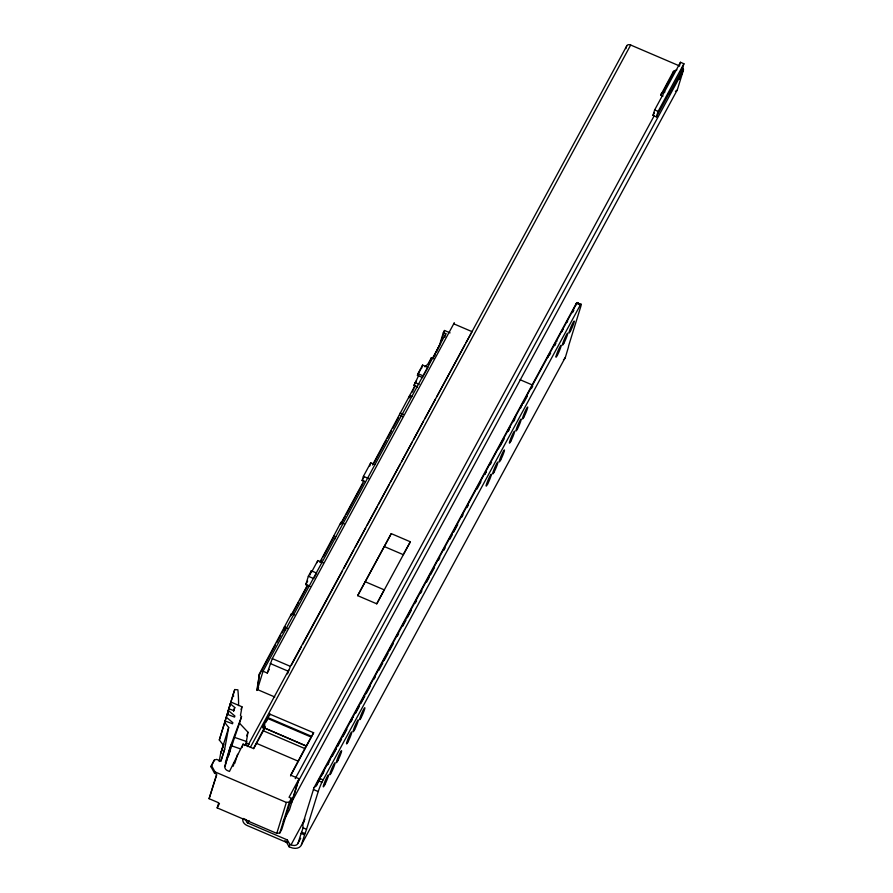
<?xml version="1.0" encoding="UTF-8"?>
<svg xmlns="http://www.w3.org/2000/svg" width="893" height="893" viewBox="0 0 893 893"><rect width="100%" height="100%" fill="white"/><g stroke="black" fill="none" stroke-linecap="round" stroke-linejoin="round"><path stroke-width="1.34" d="M256.938 689.854L256.972 690.468L258.59 687.498M245.787 745.309L247.941 732.182L239.514 723.185L241.545 716.632L240.44 715.449A241.958 175.519 17.2 0 0 241.925 706.754L230.963 702.065L219.31 739.996L223.306 745.052L220.716 753.413L228.686 727.471L224.735 722.47M294.735 614.987L291.531 613.614L259.506 673.657L257.273 689.932L263.055 671.235L445.841 333.681L443.363 332.62L444.513 330.488L450.083 332.866M257.017 689.195L259.506 673.657M472.453 330.923L290.404 666.368L287.513 673.902M219.165 761.528L220.683 753.357M221.04 760.892L224.645 749.238L228.686 727.471M241.545 716.632L230.204 747.017L225.003 766.819A4.175 3.025 17.2 0 0 227.559 770.648L229.468 771.463L243.108 744.103L253.456 748.535L264.339 727.929L306.232 746.023L264.339 727.929M454.146 323.813L454.303 322.775L272.276 658.61L267.253 673.032L263.055 671.235M269.675 715.271L270.032 714.087L263.614 725.54L262.91 727.762L264.629 728.487L253.69 748.68M269.641 714.054L313.633 732.751L290.526 775.961M226.8 715.494L226.867 715.293M219.31 739.996L234.725 689.552L237.873 689.809A241.958 175.519 17.2 0 1 238.554 705.57M230.405 703.885L234.759 707.502L233.799 710.638L228.909 708.796M234.725 689.552L227.983 711.33A238.051 172.673 17.2 0 1 228.173 713.73M306.232 745.856L290.649 775.157L299.088 778.774L289.053 797.293L291.397 798.297L281.82 829.251L279.822 832.946L276.774 833.381L217.155 807.864L218.718 802.796L209.096 798.688L216.686 774.164L214.566 773.26L211.027 766.786L211.451 765.413L214.353 760.043L216.686 759.385L220.839 761.16L224.645 749.238M214.353 760.043L211.027 766.786M233.598 711.241L234.759 707.502M214.566 773.26L214.99 771.887L211.451 765.413M222.178 749.54L223.819 744.226M241.099 709.422L241.925 706.754M225.393 762.544L230.204 747.017M224.534 766.64L239.514 723.185M233.207 766.227L234.401 762.354M234.803 763.303L237.605 754.272M242.059 747.519L243.108 744.103M246.803 735.843L247.941 732.182M291.531 613.614L290.884 615.724L307.326 585.361M310.038 586.433L305.763 584.614L308.342 576.275L311.311 570.794L316.658 573.083L313.689 578.552L308.342 576.275M310.038 574.902L311.311 570.794M317.149 562.668L317.808 560.558L323.154 562.836M319.817 562.277L340.936 522.383L344.14 523.756M340.936 522.383L340.278 524.492L363.953 480.769M365.315 481.93L362.111 480.557L363.418 476.326L370.74 462.797L375.015 464.628M369.769 465.967L370.74 462.797M372.504 464.985L414.988 385.631M417.221 386.68L414.017 385.307L418.683 375.484M422.769 377.661L417.433 375.373L417.969 373.631L422.59 365.092L427.937 367.38L423.315 375.92L417.969 373.631M276.774 833.381L286.352 802.427L289.399 801.992L291.397 798.297M421.585 368.363L422.59 365.092M279.822 832.946L289.399 801.992M306.232 746.023L313.633 732.751M290.649 803.086A3.55 2.411 28.4 0 0 291.687 801.981L297.76 782.357L683.391 70.223A3.55 2.411 28.4 0 0 682.263 67.388M299.088 778.774L289.511 809.717L283.237 821.303M430.66 360.058L431.408 357.669L433.886 358.729M443.363 332.62L439.535 344.977L432.826 358.562M441.22 341.148L444.513 330.488M286.608 842.412L287.367 839.945L247.841 823.022A2.087 1.418 28.4 0 1 246.356 820.834L246.635 819.941L243.197 818.479L242.929 819.361A5.838 3.974 28.4 0 0 247.082 825.489L286.608 842.412L289.109 846.787L290.281 847.29A10.013 6.82 28.4 0 0 301.477 844.622L565.403 357.245L568.428 347.131A10.426 1.027 -66.8 0 1 569.008 344.598L580.684 306.879A10.426 1.027 -66.8 0 0 580.696 304.301L577.269 302.827L576.711 303.464L318.433 780.806A10.426 1.027 -66.8 0 0 316.368 785.661A12.915 3.438 -46.7 0 1 314.113 787.537A10.426 1.027 -66.8 0 0 313.443 789.535L302.705 824.217L303.107 827.822A10.426 1.027 -66.8 0 1 301.555 832.142L298.05 843.159A6.262 4.264 28.4 0 1 291.051 844.823L289.868 844.32L287.367 839.945M444.692 337.387L445.841 333.681M289.109 846.787L289.868 844.32M301.477 844.622L304.993 833.615A10.426 1.027 -66.8 0 0 306.533 829.284L318.209 791.566A10.426 1.027 -66.8 0 1 321.871 782.279L580.696 304.301M625.893 48.602L626.707 45.967A3.55 2.411 28.4 0 1 630.681 45.03L679.618 65.97M548.09 357.3L548.86 354.834M669.783 92.76L670.208 91.387L656.4 116.894L652.962 115.431L654.658 109.939L680.466 62.276L683.904 63.749L681.783 70.603L669.783 92.76A4.8 3.271 28.4 0 1 668.165 94.334M663.03 96.076L660.742 95.105L660.954 94.412A4.8 3.271 28.4 0 1 662.573 92.839L674.561 70.692L676.849 69.877M656.4 116.894L658.096 111.413L683.904 63.749M672.742 72.947L672.954 72.266A4.8 3.271 28.4 0 1 674.561 70.692M679.406 65.702L680.466 62.276M291.687 801.981L677.318 89.847L683.391 70.223M209.096 798.688L216.631 775.124M228.262 756.628L228.988 754.44A291.297 109.973 17.1 0 0 230.472 748.423M440.562 343.213L440.238 344.062M439.869 344.966L436.599 351.708M221.241 752.062L221.933 750.589M434.132 356.698L435.36 354.208M357.669 595.653L391.257 533.623L410.345 541.794L376.757 603.824L357.669 595.653L391.257 533.623M376.757 603.824L384.202 589.838L365.114 581.667M417.433 375.373L421.061 368.664M311.333 572.513L317.808 560.558M305.763 584.614L307.661 581.109M362.111 480.557L363.942 477.175M414.017 385.307L416.551 380.63M258.881 675.7L275.457 645.081M276.774 642.636L280.759 635.291M282.088 632.836L285.403 626.719M292.033 614.473L298.664 602.228M299.981 599.783L307.94 585.082M320.542 561.82L321.871 559.375M323.188 556.919L333.803 537.329M341.093 523.867L345.078 516.511M346.395 514.067L362.971 483.459M374.245 462.641L386.178 440.595M387.506 438.15L391.491 430.806M392.808 428.361L398.78 417.332M431.408 357.669L427.903 364.132L424.934 366.822M428.327 364.366L430.08 361.129M267.253 673.032L269.251 669.348M247.328 746.581L288.696 670.163M291.352 665.263L301.321 646.867M302.649 644.411L342.488 570.839M343.816 568.383L353.784 549.988M355.113 547.532L365.728 527.908M367.056 525.464L377.025 507.068M378.353 504.612L388.98 484.988M390.308 482.544L400.265 464.148M401.593 461.692L412.22 442.068M413.548 439.613L423.505 421.228M424.834 418.772L435.46 399.149M436.789 396.693L464.673 345.189M466.001 342.733L626.707 45.967M217.155 807.864L219.477 803.566M250.364 747.352L630.681 45.03M262.91 727.762L264.752 724.357M265.98 722.08L268.447 717.537M264.339 728.096L265.321 726.277L263.614 725.54M247.841 823.022L249.169 820.578M660.742 95.105L672.954 72.266M652.962 115.431L654.279 112.998M295.237 778.64L654.323 115.532M314.113 787.537L576.331 303.296A12.915 3.438 -46.7 0 1 577.816 302.85M316.368 785.661L320.353 778.316M322.34 774.633L323.668 772.188M327.653 764.832L328.981 762.388M332.296 756.259L336.281 748.903M337.61 746.448L341.584 739.103M342.912 736.647L346.897 729.291M350.871 721.946L352.199 719.49M355.526 713.362L359.499 706.017M360.828 703.561L364.813 696.205M366.141 693.761L370.115 686.404M374.1 679.06L375.428 676.604M378.744 670.476L382.729 663.119M384.057 660.675L388.031 653.319M389.359 650.874L393.344 643.518M397.329 636.162L398.658 633.717M402.631 626.361L405.958 620.233M407.275 617.789L411.26 610.432M415.245 603.076L416.573 600.632M420.547 593.276L421.876 590.82M426.519 582.247L429.176 577.347M430.504 574.891L434.489 567.546M438.463 560.19L439.791 557.734M443.776 550.389L445.105 547.934M449.748 539.361L452.405 534.461M453.733 532.005L457.707 524.649M461.692 517.304L463.02 514.848M467.006 507.492L468.334 505.047M476.951 489.118L480.936 481.762M484.921 474.406L486.25 471.962M490.224 464.606L491.552 462.161M500.18 446.221L504.165 438.876M508.139 431.52L509.468 429.075M513.453 421.719L514.781 419.264M523.41 403.335L527.383 395.979M531.368 388.634L532.697 386.178M549.284 355.548L550.613 353.092M554.598 345.747L555.926 343.292M572.513 312.65L573.842 310.206M291.051 844.823L304.971 819.104M302.705 824.217L304.033 821.772M298.05 843.159L300.695 838.259M410.345 541.794L403.245 554.653L384.157 546.494M244.503 745.566L246.423 742.842L249.169 744.394M662.573 92.839L664.861 92.035M234.256 737.283L246.926 741.648M240.485 748.881L231.611 745.822A241.958 175.519 17.2 0 0 232.593 742.809M227.224 714.311L234.546 717.09L234.881 715.996L228.362 710.571M225.181 720.997L232.515 723.765L232.839 722.683L226.331 717.246M654.658 109.939L658.096 111.413M576.711 303.464L580.137 304.937M453.599 323.757L471.738 331.515M520.094 379.726L532.496 385.039M414.888 382.494L419.163 384.325M417.277 387.194L414.732 386.111A7.3 0.714 -66.8 0 1 414.162 387.808M412.198 396.57L409.653 395.487A7.3 0.714 -66.8 0 0 409.362 397.787M400.131 413.057L403.335 414.43M399.472 415.189L402.676 416.562M363.418 476.326L368.764 478.615M333.625 535.867L335.768 536.782M332.977 537.988L335.109 538.903M284.231 627.109L287.434 628.471M283.572 629.219L285.715 630.134M272.276 658.61L290.404 666.368M270.199 663.499L288.339 671.257M257.385 689.541L274.754 696.975M267.744 717.559L311.356 736.223M267.487 718.385L311.099 737.049M262.888 730.608L304.781 748.535M256.313 743.266L298.206 761.193M319.56 778.328L322.998 779.801M318.433 780.806L321.871 782.279M313.443 789.535L318.209 791.566M214.99 771.887L286.352 802.427M303.107 827.822L306.533 829.284M301.555 832.142L304.993 833.615M301.075 833.37L304.513 834.843M321.335 776.095A9.287 0.915 -66.8 0 1 321.915 774.867M322.473 773.729A9.287 0.915 -66.8 0 1 323.009 772.724M323.489 771.865A9.287 0.915 -66.8 0 1 323.913 771.172M327.876 764.017A9.287 0.915 -66.8 0 1 328.457 762.778M329.55 760.635A9.287 0.915 -66.8 0 1 330.03 759.776M334.998 750.7A9.287 0.915 -66.8 0 1 335.567 749.562M344.598 733.131A9.287 0.915 -66.8 0 1 345.178 731.903M345.747 730.764A9.287 0.915 -66.8 0 1 346.272 729.76M351.719 719.814A9.287 0.915 -66.8 0 1 352.288 718.686M352.813 717.671A9.287 0.915 -66.8 0 1 353.293 716.811M498.428 448.811A9.287 0.915 -66.8 0 1 498.953 447.806M484.776 474.116A9.287 0.915 -66.8 0 1 485.334 472.977M485.87 471.973A9.287 0.915 -66.8 0 1 486.35 471.113M520.541 408.224A9.287 0.915 -66.8 0 1 521.121 406.985M521.691 405.846A9.287 0.915 -66.8 0 1 522.215 404.842M515.149 417.935A9.287 0.915 -66.8 0 1 515.674 416.919M508.039 431.152A9.287 0.915 -66.8 0 1 508.597 430.013M509.133 429.008A9.287 0.915 -66.8 0 1 509.613 428.149M510.037 427.457A9.287 0.915 -66.8 0 1 510.394 426.966M567.077 322.295A9.287 0.915 -66.8 0 1 567.658 321.056M554.575 345.223A9.287 0.915 -66.8 0 1 555.133 344.084M556.573 341.528A9.287 0.915 -66.8 0 1 556.931 341.037M561.675 332.006A9.287 0.915 -66.8 0 1 562.21 331.002M562.69 330.142A9.287 0.915 -66.8 0 1 563.115 329.45M565.403 357.245A10.013 6.82 28.4 0 1 563.472 359.812M577.269 302.827A10.426 1.027 -66.8 0 1 577.816 302.85M576.331 303.296A10.426 1.027 -66.8 0 1 575.907 304.837M287.847 842.746A4.175 3.025 17.2 0 1 285.648 841.485M285.258 841.05A4.175 3.025 17.2 0 1 284.956 840.581M413.794 388.812A7.3 0.714 -66.8 0 1 413.381 389.873M412.934 390.967A7.3 0.714 -66.8 0 1 412.466 392.06M410.211 396.626A7.3 0.714 -66.8 0 1 409.865 397.184M297.827 781.565A3.55 2.411 28.4 0 1 297.838 781.978M677.318 89.847A3.55 2.411 28.4 0 1 675.398 91.164M681.783 70.603A4.8 3.271 28.4 0 1 681.024 71.708M680.622 71.976A4.8 3.271 28.4 0 1 680.165 72.177M230.919 744.974A290.761 109.772 17.1 0 1 230.818 745.934M233.341 694.051A238.051 172.673 17.2 0 1 233.531 696.585M679.272 79.243L681.884 73.449L679.272 79.243M331.336 772.635A6.575 0.647 -66.8 0 0 335.076 762.823A6.575 0.647 -66.8 0 0 330.879 770.893A6.575 0.647 -66.8 0 0 331.336 772.635M324.795 784.724A6.575 0.647 -66.8 0 0 328.524 774.901A6.575 0.647 -66.8 0 0 324.338 782.971A6.575 0.647 -66.8 0 0 324.795 784.724M337.889 760.557A6.575 0.647 -66.8 0 0 341.617 750.734A6.575 0.647 -66.8 0 0 337.431 758.804A6.575 0.647 -66.8 0 0 337.889 760.557M348.058 741.759A6.575 0.647 -66.8 0 0 351.797 731.936A6.575 0.647 -66.8 0 0 347.6 740.007A6.575 0.647 -66.8 0 0 348.058 741.759M354.61 729.67A6.575 0.647 -66.8 0 0 358.339 719.858A6.575 0.647 -66.8 0 0 354.153 727.929A6.575 0.647 -66.8 0 0 354.61 729.67M361.152 717.592A6.575 0.647 -66.8 0 0 364.88 707.769A6.575 0.647 -66.8 0 0 360.694 715.84A6.575 0.647 -66.8 0 0 361.152 717.592M500.739 459.806A6.575 0.647 -66.8 0 0 504.478 449.994A6.575 0.647 -66.8 0 0 500.281 458.053A6.575 0.647 -66.8 0 0 500.739 459.806M487.656 483.973A6.575 0.647 -66.8 0 0 491.384 474.161A6.575 0.647 -66.8 0 0 487.198 482.22A6.575 0.647 -66.8 0 0 487.656 483.973M494.197 471.884A6.575 0.647 -66.8 0 0 497.926 462.072A6.575 0.647 -66.8 0 0 493.74 470.142A6.575 0.647 -66.8 0 0 494.197 471.884M524.012 416.841A6.575 0.647 -66.8 0 0 527.741 407.029A6.575 0.647 -66.8 0 0 523.555 415.089A6.575 0.647 -66.8 0 0 524.012 416.841M517.46 428.93A6.575 0.647 -66.8 0 0 521.199 419.107A6.575 0.647 -66.8 0 0 517.014 427.178A6.575 0.647 -66.8 0 0 517.46 428.93M510.919 441.008A6.575 0.647 -66.8 0 0 514.647 431.196A6.575 0.647 -66.8 0 0 510.461 439.256A6.575 0.647 -66.8 0 0 510.919 441.008M570.538 330.912A6.575 0.647 -66.8 0 0 574.266 321.1A6.575 0.647 -66.8 0 0 570.08 329.16A6.575 0.647 -66.8 0 0 570.538 330.912M563.996 343.001A6.575 0.647 -66.8 0 0 567.725 333.178A6.575 0.647 -66.8 0 0 563.539 341.249A6.575 0.647 -66.8 0 0 563.996 343.001M557.455 355.079A6.575 0.647 -66.8 0 0 561.184 345.267A6.575 0.647 -66.8 0 0 556.998 353.327A6.575 0.647 -66.8 0 0 557.455 355.079"/></g></svg>
